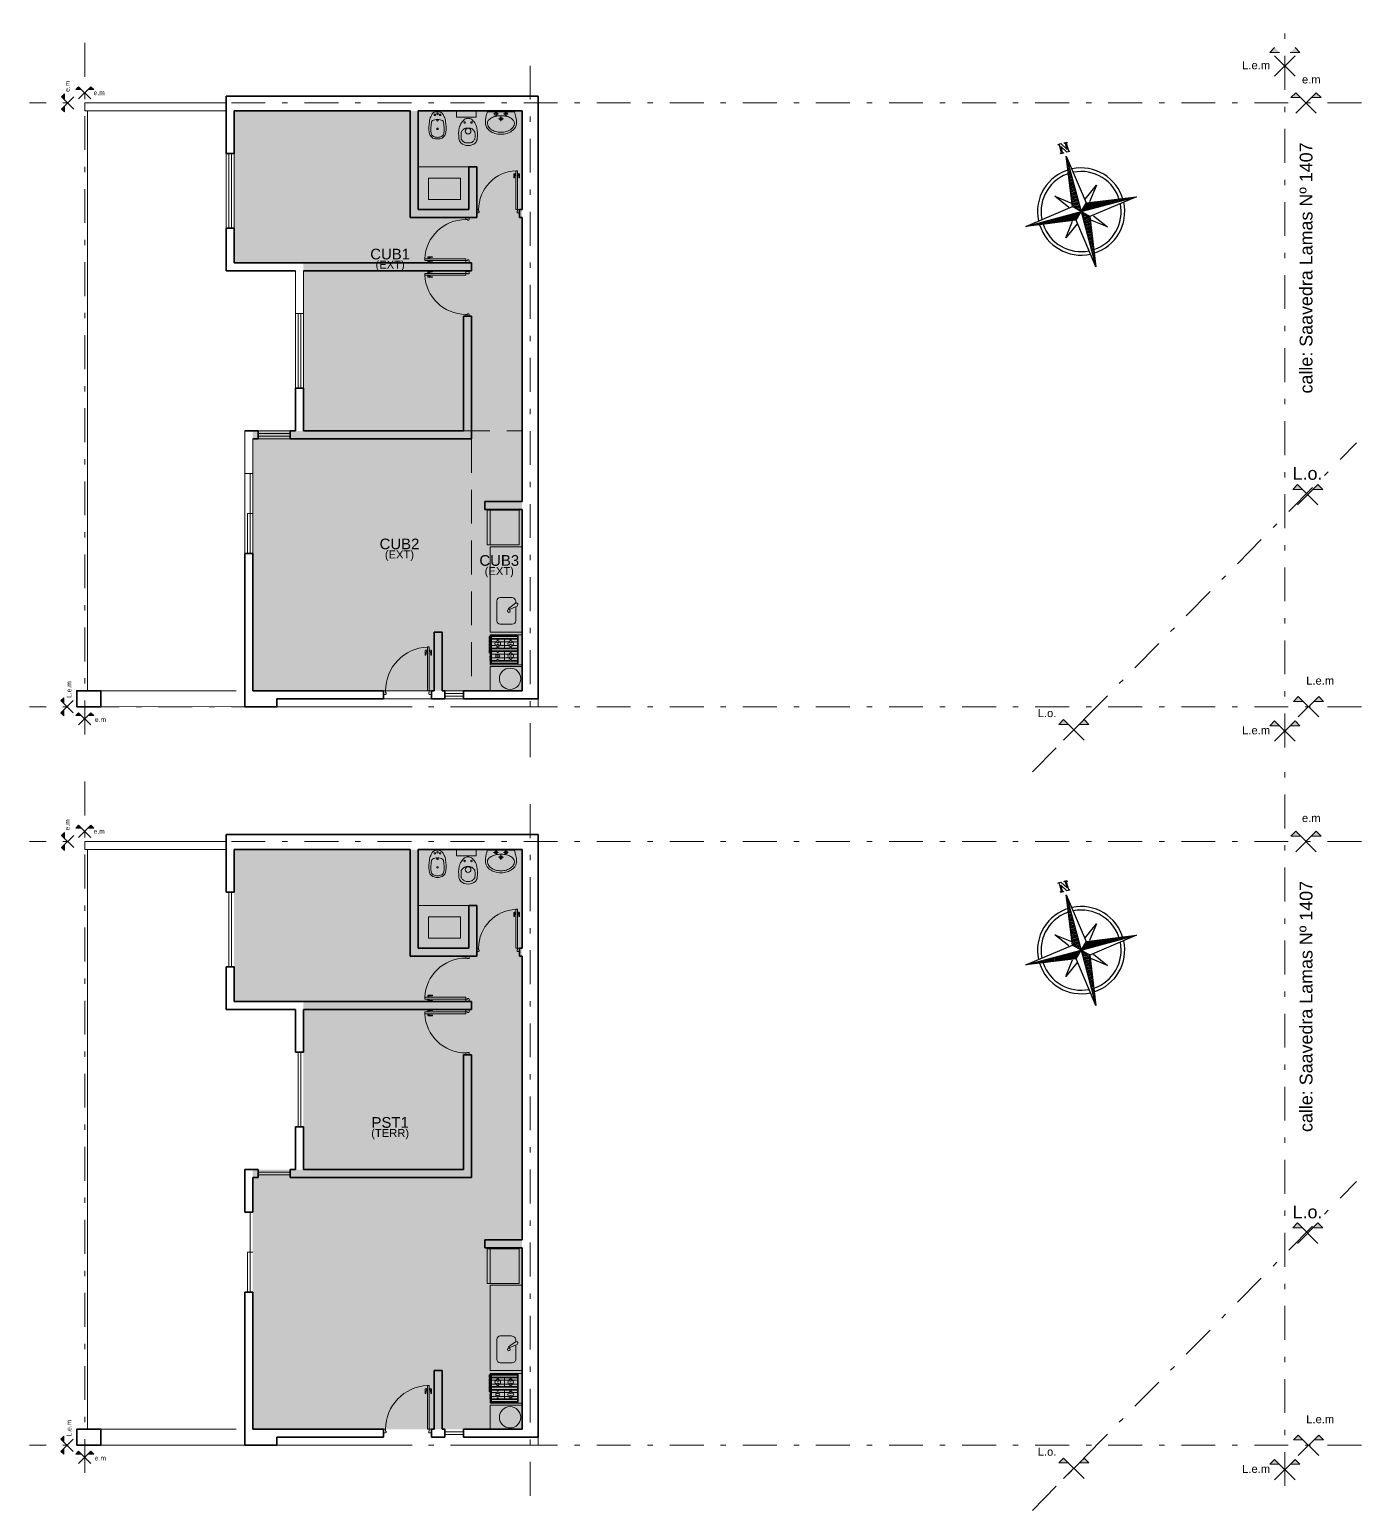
# Model space of a CAD drawing. Header units: millimetres. Extents: x 2761 to 3221, y 1635 to 1962.
# Drawn here: x 2890.66 to 2915.62, y 1830.56 to 1858.32 of the extents above; entities that cross this region are included whole.
import ezdxf
from ezdxf.enums import TextEntityAlignment as Align

# ---------------------------------------------------------------- set-up
doc = ezdxf.new("R2010")
doc.units = ezdxf.units.MM
for name, pattern in [('ACAD_ISO10W100', [18, 12, -3, 0, -3]), ('DASHDOT', [25.4, 12.7, -6.35, 0, -6.35]), ('DASHED', [19.05, 12.7, -6.35])]:
    doc.linetypes.add(name, pattern=pattern)
for name, color, linetype, lineweight in [('Aberturas', 239, 'Continuous', 18), ('Artefacctos', 249, 'Continuous', 20), ('Detalles', 3, 'Continuous', 15), ('Ejes', 3, 'DASHDOT', 13), ('Muros', 6, 'Continuous', 50), ('Proyecciones', 249, 'DASHED', 0), ('Solados de la envolvente térmica', 2, 'Continuous', 15), ('Textos', 3, 'Continuous', 9)]:
    doc.layers.add(name, color=color, linetype=linetype, lineweight=lineweight)
doc.layers.add('Cubiertas de la envolvente térmica', color=7, linetype='Continuous', lineweight=15, true_color=0xe69138)
doc.styles.add('ROMANS', font='romans', dxfattribs={"width": 0.8})
doc.styles.get("Standard").update_dxf_attribs({"font": 'arial.ttf'})

# ---------------------------------------------------------------- blocks, each defined once
blk = doc.blocks.new('*X5')
at = {"color": 0, "linetype": 'ByBlock'}
for p, q in [((-217.53, 160.5), (-217.53, 160.5)), ((-217.52, 160.498), (-217.52, 160.5)), ((-217.51, 160.497), (-217.51, 160.5)), ((-217.5, 160.496), (-217.5, 160.5)), ((-217.49, 160.494), (-217.49, 160.5)), ((-217.48, 160.493), (-217.48, 160.5)), ((-217.47, 160.491), (-217.47, 160.5)), ((-217.46, 160.49), (-217.46, 160.5)), ((-217.45, 160.488), (-217.45, 160.5)), ((-217.44, 160.487), (-217.44, 160.5)), ((-217.43, 160.486), (-217.43, 160.5)), ((-217.42, 160.484), (-217.42, 160.5)), ((-217.41, 160.483), (-217.41, 160.5)), ((-217.4, 160.481), (-217.4, 160.5)), ((-217.39, 160.48), (-217.39, 160.5)), ((-217.38, 160.478), (-217.38, 160.5)), ((-217.37, 160.477), (-217.37, 160.5)), ((-217.36, 160.476), (-217.36, 160.5)), ((-217.35, 160.474), (-217.35, 160.5)), ((-217.34, 160.473), (-217.34, 160.5)), ((-217.33, 160.471), (-217.33, 160.5)), ((-217.32, 160.47), (-217.32, 160.5)), ((-217.31, 160.468), (-217.31, 160.5)), ((-217.3, 160.467), (-217.3, 160.5)), ((-217.29, 160.466), (-217.29, 160.5)), ((-217.28, 160.464), (-217.28, 160.5)), ((-217.27, 160.463), (-217.27, 160.5)), ((-217.26, 160.461), (-217.26, 160.5)), ((-217.25, 160.46), (-217.25, 160.5)), ((-217.24, 160.458), (-217.24, 160.5)), ((-217.23, 160.457), (-217.23, 160.5)), ((-217.22, 160.456), (-217.22, 160.5)), ((-217.21, 160.454), (-217.21, 160.5)), ((-217.2, 160.453), (-217.2, 160.5)), ((-217.19, 160.451), (-217.19, 160.5)), ((-217.18, 160.45), (-217.18, 160.5)), ((-217.17, 160.448), (-217.17, 160.5)), ((-217.16, 160.447), (-217.16, 160.5)), ((-217.15, 160.446), (-217.15, 160.5)), ((-217.14, 160.444), (-217.14, 160.5)), ((-217.13, 160.443), (-217.13, 160.5)), ((-217.12, 160.441), (-217.12, 160.5)), ((-217.11, 160.44), (-217.11, 160.5)), ((-217.1, 160.438), (-217.1, 160.5)), ((-217.09, 160.441), (-217.09, 160.5)), ((-217.08, 160.451), (-217.08, 160.5)), ((-217.07, 160.461), (-217.07, 160.5)), ((-217.06, 160.471), (-217.06, 160.5)), ((-217.05, 160.481), (-217.05, 160.5)), ((-217.04, 160.491), (-217.04, 160.5))]:
    blk.add_line(p, q, dxfattribs=at)
blk = doc.blocks.new('Sbpln014')
at = {"color": 0, "linetype": 'ByBlock'}
for p, q in [((-0.156, 0.156), (0, 1.25)), ((0, 1.25), (0.156, 0.156)), ((0, 1.25), (0, 0)), ((-0.234, 0.156), (-0.469, 0.469)), ((-0.469, 0.469), (-0.156, 0.234)), ((0.156, 0.234), (0.469, 0.469)), ((0.469, 0.469), (0.234, 0.156)), ((-1.25, 0), (-0.156, 0.156)), ((-0.156, -0.156), (-1.25, 0)), ((0, 0), (-1.25, 0)), ((-0.156, 0.156), (0, 0)), ((-0.156, -0.156), (0, 0)), ((0, 0), (0.156, 0.156)), ((0, 0), (0.156, -0.156)), ((0, 0), (0, -1.25)), ((1.25, 0), (0, 0)), ((0.156, 0.156), (1.25, 0)), ((-0.469, -0.469), (-0.234, -0.156)), ((-0.156, -0.234), (-0.469, -0.469)), ((0, -1.25), (-0.156, -0.156)), ((0.156, -0.156), (0, -1.25)), ((1.25, 0), (0.156, -0.156)), ((0.469, -0.469), (0.156, -0.234)), ((0.234, -0.156), (0.469, -0.469))]:
    blk.add_line(p, q, dxfattribs=at)
blk.add_lwpolyline([(1.348, 0.064), (1.348, 0.044), (1.328, 0.044), (1.328, 0.103), (1.348, 0.103), (1.348, 0.083), (1.523, 0.083), (1.523, 0.103), (1.543, 0.103), (1.543, 0.044), (1.387, -0.053), (1.523, -0.053), (1.523, -0.034), (1.543, -0.034), (1.543, -0.092), (1.523, -0.092), (1.523, -0.073), (1.348, -0.073), (1.348, -0.092), (1.328, -0.092), (1.328, -0.034), (1.484, 0.064), (1.348, 0.064)], dxfattribs=at)
for radius, start, end in [(0.95, 92.5891, 177.4109), (0.873, 93.5464, 176.4536), (0.95, 0, 87.4109), (0.873, 0, 86.4536), (0.95, 182.5891, 267.4109), (0.873, 183.5464, 266.4536), (0.95, 270, 357.4109), (0.873, 270, 356.4536)]:
    blk.add_arc((0, 0), radius, start, end, dxfattribs=at)
for p, xscale, yscale, zscale, rotation in [((-401.25, -542.578), 2.499999999999996, 2.499999999999996, 2.499999999999996, 270), ((-542.578, 401.25), 2.5, 2.5, 2.5, 180), ((401.25, 542.578), 2.5, 2.5, 2.5, 90)]:
    blk.add_blockref('*X5', p, dxfattribs=dict(at, xscale=xscale, yscale=yscale, zscale=zscale, rotation=rotation))
at = {"color": 0, "linetype": 'ByBlock', "xscale": 2.5, "yscale": 2.5, "zscale": 2.5}
blk.add_blockref('*X5', (542.578, -401.25), dxfattribs=at)
blk = doc.blocks.new('Bidet')
at = {"color": 0, "linetype": 'ByBlock'}
blk.add_lwpolyline([(0.097, 0.628, -0.262722), (0.176, 0.5, -0.061431), (0.171, 0.274, -0.073837), (0.143, 0.178, -0.02136), (0.11, 0.116, -0.217458), (0.046, 0.075, -0.067695), (0, 0.071, -0.067639), (-0.045, 0.075, -0.190009), (-0.109, 0.116, -0.02136), (-0.143, 0.178, -0.069685), (-0.171, 0.274, -0.061431), (-0.176, 0.5, -0.262722), (-0.097, 0.628, -0.09682), (0, 0.645, -0.096471), (0.097, 0.628)], format="xyb", close=True, dxfattribs=at)
for points in [[(-0.127, 0.29, -0.084724), (-0.132, 0.53, -0.252864), (-0.091, 0.589, -0.103412), (0, 0.612, -0.103412)], [(0.127, 0.29, 0.084724), (0.132, 0.53, 0.252864), (0.091, 0.589, 0.103412), (0.001, 0.612, 0.103412)], [(0, 0.231, -0.087783), (-0.109, 0.258, -0.148188), (-0.127, 0.29, -0.09678)], [(0.001, 0.231, 0.087783), (0.109, 0.258, 0.148188), (0.127, 0.29, 0.09678)]]:
    blk.add_lwpolyline(points, format="xyb", dxfattribs=at)
for centre, radius in [((0, 0.431), 0.0166), ((-0.056, 0.137), 0.0166), ((0, 0.253), 0.0171), ((0, 0.116), 0.0166), ((0.056, 0.137), 0.0166)]:
    blk.add_circle(centre, radius, dxfattribs=at)
blk = doc.blocks.new('Inodoro')
at = {"color": 0, "linetype": 'ByBlock'}
blk.add_lwpolyline([(0, 0.585, 0.193023), (-0.137, 0.535, 0.145572), (-0.172, 0.456, 0.077711), (-0.165, 0.255, 0.087544), (-0.125, 0.161, 0.055228), (-0.065, 0.091, 0.090627), (0, 0.072, 0.091051), (0.065, 0.091, 0.055228), (0.126, 0.161, 0.087544), (0.165, 0.255, 0.077711), (0.172, 0.456, 0.145572), (0.137, 0.535, 0.193023), (0, 0.585, 61.25604)], format="xyb", close=True, dxfattribs=at)
for points in [[(-0.015, 0.536), (-0.033, 0.535, 0.028747), (-0.061, 0.527, 0.052421), (-0.075, 0.521, 0.050041), (-0.092, 0.508, 0.040538), (-0.109, 0.49, 0.036304), (-0.125, 0.468, 0.08346), (-0.129, 0.457, 0.024812), (-0.13, 0.446, 0.009631), (-0.132, 0.42, 0.014344), (-0.133, 0.411, 0.009208), (-0.132, 0.396)], [(-0.015, 0.256), (-0.033, 0.258, -0.028747), (-0.061, 0.265, -0.052421), (-0.075, 0.272, -0.050041), (-0.092, 0.284, -0.040538), (-0.109, 0.303, -0.036304), (-0.125, 0.325, -0.08346), (-0.129, 0.336, -0.024812), (-0.13, 0.346, -0.009631), (-0.132, 0.373, -0.014344), (-0.133, 0.382, -0.009208), (-0.132, 0.396)], [(0.015, 0.536), (0.033, 0.535, -0.028747), (0.061, 0.527, -0.052421), (0.075, 0.521, -0.050041), (0.092, 0.508, -0.040538), (0.109, 0.49, -0.036304), (0.124, 0.468, -0.08346), (0.129, 0.457, -0.024812), (0.13, 0.446, -0.009631), (0.132, 0.42, -0.014344), (0.132, 0.411, -0.009208), (0.132, 0.396)], [(0.015, 0.256), (0.033, 0.258, 0.028747), (0.061, 0.265, 0.052421), (0.075, 0.272, 0.050041), (0.092, 0.284, 0.040538), (0.109, 0.303, 0.036304), (0.124, 0.325, 0.08346), (0.129, 0.336, 0.024812), (0.13, 0.346, 0.009631), (0.132, 0.373, 0.014344), (0.132, 0.382, 0.009208), (0.132, 0.396)]]:
    blk.add_lwpolyline(points, format="xyb", dxfattribs=at)
for points in [[(-0.015, 0.536), (0, 0.536)], [(0.015, 0.536), (0, 0.536)], [(-0.015, 0.256), (0, 0.256)], [(0.015, 0.256), (0, 0.256)]]:
    blk.add_lwpolyline(points, dxfattribs=at)
for centre, radius in [((0, 0.314), 0.0535), ((-0.064, 0.152), 0.0141), ((0.064, 0.152), 0.0141)]:
    blk.add_circle(centre, radius, dxfattribs=at)
at = {"color": 0, "linetype": 'ByBlock', "style": 'ROMANS', "flags": 1}
blk.add_attdef('NOMENCLATURA', text='', height=0.08, dxfattribs=at).set_placement((0.017, 0.438), align=Align.MIDDLE)
blk = doc.blocks.new('Lav1')
at = {"color": 0, "linetype": 'ByBlock'}
for p, q in [((-0.098, 0.005), (-0.098, -0.092)), ((0.098, 0.005), (0.098, -0.092)), ((-0.146, -0.044), (-0.049, -0.044)), ((-0.048, -0.14), (0.048, -0.14)), ((0, -0.092), (0, -0.189)), ((0.049, -0.044), (0.146, -0.044))]:
    blk.add_line(p, q, dxfattribs=at)
for points in [[(0.268, 0, -0.093113), (0.31, -0.225, -0.130379), (0.288, -0.307, -0.106492), (0.219, -0.384, -0.084146), (0.123, -0.432, -0.073141), (0, -0.45, -0.073141), (-0.123, -0.432, -0.084146), (-0.219, -0.384, -0.106492), (-0.288, -0.307, -0.130379), (-0.31, -0.225, -0.093113), (-0.268, 0)], [(-0.27, -0.225, -0.165741), (-0.253, -0.175, -0.105633), (-0.191, -0.122, -0.068595), (-0.109, -0.092, -0.054776), (0, -0.08, -0.054776), (0.109, -0.092, -0.068595), (0.191, -0.122, -0.105633), (0.253, -0.175, -0.165741), (0.27, -0.225, -0.130379), (0.253, -0.287, -0.106492), (0.196, -0.352, -0.084146), (0.111, -0.394, -0.073141), (0, -0.41, -0.073141), (-0.111, -0.394, -0.084146), (-0.196, -0.352, -0.106492), (-0.253, -0.287, -0.130379)]]:
    blk.add_lwpolyline(points, format="xyb", close=True, dxfattribs=at)
for centre, radius in [((-0.098, -0.044), 0.03), ((0, -0.14), 0.028), ((0, -0.14), 0.014), ((0.098, -0.044), 0.03)]:
    blk.add_circle(centre, radius, dxfattribs=at)
blk = doc.blocks.new('P82i')
at = {"color": 0, "linetype": 'ByBlock'}
for points in [[(0.041, 0.798), (0.036, 0.798), (0.036, 0.838), (0.041, 0.838)], [(0.076, 0.838), (0.081, 0.838), (0.081, 0.798), (0.076, 0.798)]]:
    blk.add_lwpolyline(points, dxfattribs=at)
for points in [[(0.076, 0.89), (0.041, 0.89), (0.041, 0.07), (0.076, 0.07)], [(0, 0.07), (0.041, 0.07), (0.041, 0.035), (0.051, 0.035), (0.051, 0.01), (0.041, 0), (0, 0)], [(0.9, 0), (0.861, 0), (0.851, 0.01), (0.851, 0.035), (0.861, 0.035), (0.861, 0.07), (0.9, 0.07)]]:
    blk.add_lwpolyline(points, close=True, dxfattribs=at)
for points in [[(0.036, 0.828), (0.011, 0.828, 0.414214), (0.001, 0.818), (0.001, 0.738), (0.011, 0.738), (0.021, 0.808), (0.036, 0.808)], [(0.081, 0.828), (0.106, 0.828, -0.414214), (0.116, 0.818), (0.116, 0.738), (0.106, 0.738), (0.096, 0.808), (0.081, 0.808)]]:
    blk.add_lwpolyline(points, format="xyb", dxfattribs=at)
blk.add_arc((0.041, 0.07), 0.82, 360, 87.5537, dxfattribs=at)

msp = doc.modelspace()

# ---------------------------------------------------------------- hatches: boundary and pattern name
at = {"layer": 'Cubiertas de la envolvente térmica', "lineweight": 20, "transparency": 33554559}
h = msp.add_hatch(color=256, dxfattribs=at)
h.dxf.hatch_style = 1
h.paths.add_polyline_path([(2899.89, 1856.796), (2894.49, 1856.796), (2894.49, 1853.946), (2895.79, 1853.946), (2895.79, 1850.796), (2899.89, 1850.796)])
h.paths.add_polyline_path([(2898.133, 1855.134), (2898.133, 1855.534)], flags=16)
h.paths.add_polyline_path([(2899.89, 1850.796), (2895.79, 1850.796), (2894.84, 1850.796), (2894.84, 1845.926), (2899.89, 1845.926)])
at = {"layer": 'Solados de la envolvente térmica', "lineweight": 20, "transparency": 33554559}
h = msp.add_hatch(color=256, dxfattribs=at)
h.dxf.hatch_style = 1
h.paths.add_polyline_path([(2898.133, 1841.687), (2898.133, 1841.287)], flags=0)
h.paths.add_polyline_path([(2898.133, 1841.687), (2898.133, 1841.287)], flags=16)
h.paths.add_polyline_path([(2898.133, 1841.687), (2898.133, 1841.287)], flags=0)
h.paths.add_polyline_path([(2898.133, 1841.687), (2898.133, 1841.287)], flags=0)
h.paths.add_polyline_path([(2899.89, 1842.948), (2894.49, 1842.948), (2894.49, 1840.098), (2895.79, 1840.098), (2895.79, 1836.948), (2899.89, 1836.948)])
h.paths.add_polyline_path([(2898.133, 1841.287), (2898.133, 1841.687)], flags=0)
h.paths.add_polyline_path([(2899.89, 1836.948), (2895.79, 1836.948), (2894.84, 1836.948), (2894.84, 1832.078), (2899.89, 1832.078)])
at = {"layer": 'Textos', "true_color": 0xc7c8ca}
h = msp.add_hatch(color=9, dxfattribs=at)
h.paths.add_polyline_path([(2913.998, 1857.983), (2913.908, 1857.892), (2914.089, 1857.892)])
h.paths.add_polyline_path([(2914.381, 1857.983), (2914.29, 1857.892), (2914.471, 1857.892)])
h = msp.add_hatch(color=9, dxfattribs=at)
h.paths.add_polyline_path([(2891.575, 1857.251), (2891.521, 1857.196), (2891.63, 1857.196)])
h.paths.add_polyline_path([(2891.806, 1857.251), (2891.751, 1857.196), (2891.859, 1857.196)])
h = msp.add_hatch(color=9, dxfattribs=at)
h.paths.add_polyline_path([(2891.255, 1856.831), (2891.31, 1856.777), (2891.31, 1856.886)])
h.paths.add_polyline_path([(2891.255, 1857.061), (2891.31, 1857.006), (2891.31, 1857.115)])
h = msp.add_hatch(color=9, dxfattribs=at)
h.paths.add_polyline_path([(2914.394, 1857.138), (2914.304, 1857.046), (2914.486, 1857.046)])
h.paths.add_polyline_path([(2914.778, 1857.138), (2914.686, 1857.046), (2914.867, 1857.046)])
at = {"layer": 'Textos', "lineweight": 18, "true_color": 0xc7c8ca}
h = msp.add_hatch(color=9, dxfattribs=at)
h.paths.add_polyline_path([(2914.426, 1849.793), (2914.336, 1849.701), (2914.518, 1849.701)])
h.paths.add_polyline_path([(2914.81, 1849.793), (2914.718, 1849.701), (2914.9, 1849.701)])
at = {"layer": 'Textos', "true_color": 0xc7c8ca}
h = msp.add_hatch(color=9, dxfattribs=at)
h.paths.add_polyline_path([(2891.243, 1845.511), (2891.299, 1845.457), (2891.299, 1845.566)])
h.paths.add_polyline_path([(2891.243, 1845.741), (2891.299, 1845.686), (2891.299, 1845.795)])
h = msp.add_hatch(color=9, dxfattribs=at)
h.paths.add_polyline_path([(2914.44, 1845.818), (2914.35, 1845.726), (2914.532, 1845.726)])
h.paths.add_polyline_path([(2914.824, 1845.818), (2914.732, 1845.726), (2914.913, 1845.726)])
h = msp.add_hatch(color=9, dxfattribs=at)
h.paths.add_polyline_path([(2891.575, 1845.513), (2891.521, 1845.458), (2891.63, 1845.458)])
h.paths.add_polyline_path([(2891.806, 1845.513), (2891.751, 1845.458), (2891.859, 1845.458)])
h = msp.add_hatch(color=9, dxfattribs=at)
h.paths.add_polyline_path([(2910.041, 1845.385), (2909.951, 1845.293), (2910.133, 1845.293)])
h.paths.add_polyline_path([(2910.425, 1845.385), (2910.333, 1845.293), (2910.514, 1845.293)])
h = msp.add_hatch(color=9, dxfattribs=at)
h.paths.add_polyline_path([(2913.998, 1845.361), (2913.908, 1845.269), (2914.089, 1845.269)])
h.paths.add_polyline_path([(2914.381, 1845.361), (2914.29, 1845.269), (2914.471, 1845.269)])
h = msp.add_hatch(color=9, dxfattribs=at)
h.paths.add_polyline_path([(2891.255, 1842.984), (2891.31, 1842.93), (2891.31, 1843.039)])
h.paths.add_polyline_path([(2891.255, 1843.214), (2891.31, 1843.159), (2891.31, 1843.267)])
h = msp.add_hatch(color=9, dxfattribs=at)
h.paths.add_polyline_path([(2891.575, 1843.404), (2891.521, 1843.348), (2891.63, 1843.348)])
h.paths.add_polyline_path([(2891.806, 1843.404), (2891.751, 1843.348), (2891.859, 1843.348)])
h = msp.add_hatch(color=9, dxfattribs=at)
h.paths.add_polyline_path([(2914.394, 1843.291), (2914.304, 1843.199), (2914.486, 1843.199)])
h.paths.add_polyline_path([(2914.778, 1843.291), (2914.686, 1843.199), (2914.867, 1843.199)])
at = {"layer": 'Textos', "lineweight": 18, "true_color": 0xc7c8ca}
h = msp.add_hatch(color=9, dxfattribs=at)
h.paths.add_polyline_path([(2914.426, 1835.946), (2914.336, 1835.854), (2914.518, 1835.854)])
h.paths.add_polyline_path([(2914.81, 1835.946), (2914.718, 1835.854), (2914.9, 1835.854)])
at = {"layer": 'Textos', "true_color": 0xc7c8ca}
h = msp.add_hatch(color=9, dxfattribs=at)
h.paths.add_polyline_path([(2891.243, 1831.664), (2891.299, 1831.61), (2891.299, 1831.719)])
h.paths.add_polyline_path([(2891.243, 1831.894), (2891.299, 1831.839), (2891.299, 1831.947)])
h = msp.add_hatch(color=9, dxfattribs=at)
h.paths.add_polyline_path([(2914.44, 1831.97), (2914.35, 1831.878), (2914.532, 1831.878)])
h.paths.add_polyline_path([(2914.824, 1831.97), (2914.732, 1831.878), (2914.913, 1831.878)])
h = msp.add_hatch(color=9, dxfattribs=at)
h.paths.add_polyline_path([(2891.575, 1831.666), (2891.521, 1831.611), (2891.63, 1831.611)])
h.paths.add_polyline_path([(2891.806, 1831.666), (2891.751, 1831.611), (2891.859, 1831.611)])
h = msp.add_hatch(color=9, dxfattribs=at)
h.paths.add_polyline_path([(2910.041, 1831.538), (2909.951, 1831.446), (2910.133, 1831.446)])
h.paths.add_polyline_path([(2910.425, 1831.538), (2910.333, 1831.446), (2910.514, 1831.446)])
h = msp.add_hatch(color=9, dxfattribs=at)
h.paths.add_polyline_path([(2913.998, 1831.514), (2913.908, 1831.422), (2914.089, 1831.422)])
h.paths.add_polyline_path([(2914.381, 1831.514), (2914.29, 1831.422), (2914.471, 1831.422)])

# ---------------------------------------------------------------- linework, layer by layer
at = {"layer": 'Aberturas', "color": 9, "true_color": 0xc7c8ca}
for p, q in [((2894.39, 1842.148), (2894.39, 1840.748)), ((2894.44, 1842.148), (2894.44, 1840.748)), ((2895.69, 1839.148), (2895.69, 1837.748)), ((2895.74, 1839.148), (2895.74, 1837.748)), ((2895.54, 1836.898), (2894.94, 1836.898)), ((2895.54, 1836.848), (2894.94, 1836.848)), ((2894.79, 1836.148), (2894.79, 1834.648)), ((2894.74, 1835.398), (2894.74, 1834.648)), ((2894.84, 1835.398), (2894.74, 1835.398)), ((2898.79, 1832.028), (2898.44, 1832.028)), ((2898.79, 1831.978), (2898.44, 1831.978))]:
    msp.add_line(p, q, dxfattribs=at)
at = {"layer": 'Artefacctos', "color": 9, "lineweight": 20, "true_color": 0xc7c8ca}
for p, q in [((2894.34, 1855.996), (2894.34, 1854.596)), ((2894.39, 1855.996), (2894.39, 1854.596)), ((2894.44, 1855.996), (2894.44, 1854.596)), ((2894.49, 1855.996), (2894.49, 1854.596)), ((2898.89, 1855.746), (2897.94, 1855.746)), ((2895.64, 1853.796), (2895.64, 1852.996)), ((2895.79, 1853.796), (2895.79, 1852.996)), ((2895.64, 1852.996), (2895.79, 1852.996)), ((2895.64, 1852.996), (2895.64, 1851.596)), ((2895.69, 1852.996), (2895.69, 1851.596)), ((2895.74, 1852.996), (2895.74, 1851.596)), ((2895.79, 1852.996), (2895.79, 1851.596)), ((2894.69, 1850.796), (2894.69, 1849.996)), ((2894.94, 1850.796), (2895.54, 1850.796)), ((2894.84, 1850.646), (2894.84, 1849.996)), ((2895.54, 1850.746), (2894.94, 1850.746)), ((2895.54, 1850.696), (2894.94, 1850.696)), ((2895.54, 1850.646), (2894.94, 1850.646)), ((2894.84, 1849.996), (2894.69, 1849.996)), ((2894.69, 1849.996), (2894.69, 1848.496)), ((2894.79, 1849.996), (2894.79, 1848.496)), ((2894.84, 1849.996), (2894.84, 1848.496)), ((2894.74, 1849.246), (2894.74, 1848.496)), ((2894.84, 1849.246), (2894.74, 1849.246)), ((2899.29, 1848.66), (2899.29, 1849.31)), ((2899.29, 1848.626), (2899.29, 1847.024)), ((2899.89, 1848.626), (2899.29, 1848.626)), ((2899.29, 1847.024), (2899.89, 1847.024)), ((2899.317, 1846.904), (2899.805, 1846.904)), ((2899.561, 1846.904), (2899.561, 1846.713)), ((2899.317, 1846.713), (2899.805, 1846.713)), ((2899.317, 1846.673), (2899.805, 1846.673)), ((2899.561, 1846.482), (2899.561, 1846.673)), ((2899.89, 1846.379), (2899.29, 1846.379)), ((2899.29, 1846.379), (2899.29, 1845.926)), ((2899.317, 1846.482), (2899.805, 1846.482)), ((2898.79, 1845.926), (2898.44, 1845.926)), ((2898.79, 1845.876), (2898.44, 1845.876)), ((2898.79, 1845.826), (2898.44, 1845.826)), ((2898.44, 1845.776), (2898.79, 1845.776)), ((2898.89, 1841.898), (2897.94, 1841.898)), ((2899.29, 1834.812), (2899.29, 1835.462)), ((2899.29, 1834.778), (2899.29, 1833.177)), ((2899.89, 1834.778), (2899.29, 1834.778)), ((2899.29, 1833.177), (2899.89, 1833.177)), ((2899.317, 1833.056), (2899.805, 1833.056)), ((2899.561, 1833.056), (2899.561, 1832.865)), ((2899.317, 1832.865), (2899.805, 1832.865)), ((2899.317, 1832.825), (2899.805, 1832.825)), ((2899.561, 1832.634), (2899.561, 1832.825)), ((2899.89, 1832.532), (2899.29, 1832.532)), ((2899.29, 1832.532), (2899.29, 1832.078)), ((2899.317, 1832.634), (2899.805, 1832.634))]:
    msp.add_line(p, q, dxfattribs=at)
for points in [[(2898.66, 1856.796), (2899.027, 1856.796), (2899.027, 1856.679), (2898.66, 1856.679)], [(2899.235, 1849.31), (2899.835, 1849.31), (2899.835, 1848.66), (2899.235, 1848.66)], [(2899.291, 1846.413), (2899.883, 1846.413), (2899.883, 1846.973), (2899.291, 1846.973)], [(2899.305, 1846.433), (2899.305, 1846.953), (2899.818, 1846.953), (2899.818, 1846.433)], [(2899.317, 1846.445), (2899.317, 1846.94), (2899.805, 1846.94), (2899.805, 1846.445)], [(2898.66, 1842.948), (2899.027, 1842.948), (2899.027, 1842.832), (2898.66, 1842.832)], [(2899.235, 1835.462), (2899.835, 1835.462), (2899.835, 1834.812), (2899.235, 1834.812)], [(2899.291, 1832.565), (2899.883, 1832.565), (2899.883, 1833.125), (2899.291, 1833.125)], [(2899.305, 1832.585), (2899.305, 1833.105), (2899.818, 1833.105), (2899.818, 1832.585)], [(2899.317, 1832.597), (2899.317, 1833.093), (2899.805, 1833.093), (2899.805, 1832.597)]]:
    msp.add_lwpolyline(points, close=True, dxfattribs=at)
for points in [[(2899.77, 1847.568), (2899.77, 1847.593, 0.414412), (2899.69, 1847.675), (2899.479, 1847.675, 0.414214), (2899.414, 1847.61), (2899.414, 1847.237, 0.414214), (2899.479, 1847.172), (2899.705, 1847.172, 0.414214), (2899.77, 1847.237), (2899.77, 1847.503)], [(2899.805, 1846.89), (2899.694, 1846.89, 0.199), (2899.693, 1846.89), (2899.676, 1846.873, -0.414411), (2899.672, 1846.873), (2899.655, 1846.89, 0.199), (2899.654, 1846.89), (2899.453, 1846.89, 0.199), (2899.451, 1846.89), (2899.434, 1846.873, -0.414411), (2899.431, 1846.873), (2899.414, 1846.89, 0.199), (2899.412, 1846.89), (2899.317, 1846.89)], [(2899.805, 1846.726), (2899.694, 1846.726, -0.199), (2899.693, 1846.727), (2899.676, 1846.743, 0.414411), (2899.672, 1846.743), (2899.655, 1846.727, -0.199), (2899.654, 1846.726), (2899.453, 1846.726, -0.199), (2899.451, 1846.727), (2899.434, 1846.743, 0.414411), (2899.431, 1846.743), (2899.414, 1846.727, -0.199), (2899.412, 1846.726), (2899.317, 1846.726)], [(2899.805, 1846.66), (2899.694, 1846.66, 0.199), (2899.693, 1846.659), (2899.676, 1846.642, -0.414411), (2899.672, 1846.642), (2899.655, 1846.659, 0.199), (2899.654, 1846.66), (2899.453, 1846.66, 0.199), (2899.451, 1846.659), (2899.434, 1846.642, -0.414411), (2899.431, 1846.642), (2899.414, 1846.659, 0.199), (2899.412, 1846.66), (2899.317, 1846.66)], [(2899.805, 1846.495), (2899.694, 1846.495, -0.199), (2899.693, 1846.496), (2899.676, 1846.512, 0.414411), (2899.672, 1846.512), (2899.655, 1846.496, -0.199), (2899.654, 1846.495), (2899.453, 1846.495, -0.199), (2899.451, 1846.496), (2899.434, 1846.512, 0.414411), (2899.431, 1846.512), (2899.414, 1846.496, -0.199), (2899.412, 1846.495), (2899.317, 1846.495)], [(2899.77, 1833.721), (2899.77, 1833.745, 0.414412), (2899.69, 1833.827), (2899.479, 1833.827, 0.414214), (2899.414, 1833.762), (2899.414, 1833.389, 0.414214), (2899.479, 1833.325), (2899.705, 1833.325, 0.414214), (2899.77, 1833.389), (2899.77, 1833.656)], [(2899.805, 1833.043), (2899.694, 1833.043, 0.199), (2899.693, 1833.042), (2899.676, 1833.025, -0.414411), (2899.672, 1833.025), (2899.655, 1833.042, 0.199), (2899.654, 1833.043), (2899.453, 1833.043, 0.199), (2899.451, 1833.042), (2899.434, 1833.025, -0.414411), (2899.431, 1833.025), (2899.414, 1833.042, 0.199), (2899.412, 1833.043), (2899.317, 1833.043)], [(2899.805, 1832.878), (2899.694, 1832.878, -0.199), (2899.693, 1832.879), (2899.676, 1832.896, 0.414411), (2899.672, 1832.896), (2899.655, 1832.879, -0.199), (2899.654, 1832.878), (2899.453, 1832.878, -0.199), (2899.451, 1832.879), (2899.434, 1832.896, 0.414411), (2899.431, 1832.896), (2899.414, 1832.879, -0.199), (2899.412, 1832.878), (2899.317, 1832.878)], [(2899.805, 1832.812), (2899.694, 1832.812, 0.199), (2899.693, 1832.811), (2899.676, 1832.795, -0.414411), (2899.672, 1832.795), (2899.655, 1832.811, 0.199), (2899.654, 1832.812), (2899.453, 1832.812, 0.199), (2899.451, 1832.811), (2899.434, 1832.795, -0.414411), (2899.431, 1832.795), (2899.414, 1832.811, 0.199), (2899.412, 1832.812), (2899.317, 1832.812)], [(2899.805, 1832.647), (2899.694, 1832.647, -0.199), (2899.693, 1832.648), (2899.676, 1832.665, 0.414411), (2899.672, 1832.665), (2899.655, 1832.648, -0.199), (2899.654, 1832.647), (2899.453, 1832.647, -0.199), (2899.451, 1832.648), (2899.434, 1832.665, 0.414411), (2899.431, 1832.665), (2899.414, 1832.648, -0.199), (2899.412, 1832.647), (2899.317, 1832.647)]]:
    msp.add_lwpolyline(points, format="xyb", dxfattribs=at)
for points in [[(2899.647, 1847.451), (2899.794, 1847.513, 1.03918), (2899.764, 1847.565), (2899.637, 1847.47)], [(2899.647, 1833.603), (2899.794, 1833.666, 1.03918), (2899.764, 1833.718), (2899.637, 1833.622)]]:
    msp.add_lwpolyline(points, format="xyb", close=True, dxfattribs=at)
for points in [[(2899.291, 1846.894), (2899.272, 1846.894), (2899.272, 1846.944), (2899.291, 1846.944)], [(2899.291, 1846.829), (2899.272, 1846.829), (2899.272, 1846.879), (2899.291, 1846.879)], [(2899.291, 1846.764), (2899.272, 1846.764), (2899.272, 1846.814), (2899.291, 1846.814)], [(2899.291, 1846.699), (2899.272, 1846.699), (2899.272, 1846.749), (2899.291, 1846.749)], [(2899.291, 1846.633), (2899.272, 1846.633), (2899.272, 1846.683), (2899.291, 1846.683)], [(2899.317, 1846.845), (2899.406, 1846.845), (2899.425, 1846.826), (2899.44, 1846.826), (2899.459, 1846.845), (2899.648, 1846.845), (2899.667, 1846.826), (2899.681, 1846.826), (2899.7, 1846.845), (2899.805, 1846.845)], [(2899.317, 1846.772), (2899.406, 1846.772), (2899.425, 1846.791), (2899.44, 1846.791), (2899.459, 1846.772), (2899.648, 1846.772), (2899.667, 1846.791), (2899.681, 1846.791), (2899.7, 1846.772), (2899.805, 1846.772)], [(2899.317, 1846.614), (2899.406, 1846.614), (2899.425, 1846.595), (2899.44, 1846.595), (2899.459, 1846.614), (2899.648, 1846.614), (2899.667, 1846.595), (2899.681, 1846.595), (2899.7, 1846.614), (2899.805, 1846.614)], [(2899.291, 1846.548), (2899.284, 1846.548), (2899.284, 1846.574), (2899.291, 1846.574)], [(2899.291, 1846.498), (2899.284, 1846.498), (2899.284, 1846.524), (2899.291, 1846.524)], [(2899.317, 1846.541), (2899.406, 1846.541), (2899.425, 1846.56), (2899.44, 1846.56), (2899.459, 1846.541), (2899.648, 1846.541), (2899.667, 1846.56), (2899.681, 1846.56), (2899.7, 1846.541), (2899.805, 1846.541)], [(2899.291, 1833.047), (2899.272, 1833.047), (2899.272, 1833.097), (2899.291, 1833.097)], [(2899.291, 1832.982), (2899.272, 1832.982), (2899.272, 1833.032), (2899.291, 1833.032)], [(2899.317, 1832.997), (2899.406, 1832.997), (2899.425, 1832.978), (2899.44, 1832.978), (2899.459, 1832.997), (2899.648, 1832.997), (2899.667, 1832.978), (2899.681, 1832.978), (2899.7, 1832.997), (2899.805, 1832.997)], [(2899.291, 1832.916), (2899.272, 1832.916), (2899.272, 1832.966), (2899.291, 1832.966)], [(2899.291, 1832.851), (2899.272, 1832.851), (2899.272, 1832.901), (2899.291, 1832.901)], [(2899.291, 1832.786), (2899.272, 1832.786), (2899.272, 1832.836), (2899.291, 1832.836)], [(2899.291, 1832.7), (2899.284, 1832.7), (2899.284, 1832.727), (2899.291, 1832.727)], [(2899.317, 1832.924), (2899.406, 1832.924), (2899.425, 1832.943), (2899.44, 1832.943), (2899.459, 1832.924), (2899.648, 1832.924), (2899.667, 1832.943), (2899.681, 1832.943), (2899.7, 1832.924), (2899.805, 1832.924)], [(2899.317, 1832.766), (2899.406, 1832.766), (2899.425, 1832.747), (2899.44, 1832.747), (2899.459, 1832.766), (2899.648, 1832.766), (2899.667, 1832.747), (2899.681, 1832.747), (2899.7, 1832.766), (2899.805, 1832.766)], [(2899.317, 1832.693), (2899.406, 1832.693), (2899.425, 1832.712), (2899.44, 1832.712), (2899.459, 1832.693), (2899.648, 1832.693), (2899.667, 1832.712), (2899.681, 1832.712), (2899.7, 1832.693), (2899.805, 1832.693)], [(2899.291, 1832.65), (2899.284, 1832.65), (2899.284, 1832.676), (2899.291, 1832.676)]]:
    msp.add_lwpolyline(points, dxfattribs=at)
for centre, radius in [((2899.64, 1847.421), 0.027), ((2899.433, 1846.808), 0.0525), ((2899.433, 1846.577), 0.0367), ((2899.674, 1846.808), 0.0525), ((2899.674, 1846.577), 0.0525), ((2899.663, 1846.149), 0.2), ((2899.64, 1833.574), 0.027), ((2899.433, 1832.961), 0.0525), ((2899.674, 1832.961), 0.0525), ((2899.433, 1832.73), 0.0367), ((2899.674, 1832.73), 0.0525), ((2899.663, 1832.302), 0.2)]:
    msp.add_circle(centre, radius, dxfattribs=at)
at = {"layer": 'Detalles', "color": 9, "lineweight": 20, "true_color": 0xc7c8ca}
for p, q in [((2891.74, 1856.796), (2891.74, 1845.926)), ((2891.74, 1842.949), (2891.74, 1832.079))]:
    msp.add_line(p, q, dxfattribs=at)
at = {"layer": 'Ejes', "color": 9, "ltscale": 0.05, "true_color": 0xc7c8ca}
for p, q in [((2914.19, 1844.863), (2914.19, 1858.321)), ((2891.69, 1858.071), (2891.69, 1844.863)), ((2900.04, 1857.645), (2900.04, 1844.548)), ((2915.624, 1856.946), (2890.656, 1856.946)), ((2909.455, 1844.405), (2915.535, 1850.572)), ((2915.624, 1845.626), (2890.656, 1845.626)), ((2914.19, 1831.015), (2914.19, 1844.474)), ((2891.69, 1844.224), (2891.69, 1831.015)), ((2900.04, 1843.798), (2900.04, 1830.701)), ((2915.624, 1843.099), (2890.656, 1843.099)), ((2909.455, 1830.557), (2915.535, 1836.724)), ((2915.624, 1831.779), (2890.656, 1831.779))]:
    msp.add_line(p, q, dxfattribs=at)
at = {"layer": 'Ejes', "color": 18, "linetype": 'DASHED', "ltscale": 0.05, "true_color": 0x000000}
for p, q in [((2895.79, 1850.796), (2899.89, 1850.796)), ((2898.94, 1850.646), (2898.94, 1845.926))]:
    msp.add_line(p, q, dxfattribs=at)
at = {"layer": 'Muros', "color": 9, "lineweight": 20, "true_color": 0xc7c8ca}
for p, q in [((2894.34, 1856.946), (2891.69, 1856.946)), ((2891.69, 1856.946), (2891.69, 1856.796)), ((2894.34, 1856.796), (2891.69, 1856.796)), ((2894.34, 1843.099), (2891.69, 1843.099)), ((2891.69, 1843.099), (2891.69, 1842.949)), ((2894.34, 1842.949), (2891.69, 1842.949))]:
    msp.add_line(p, q, dxfattribs=at)
at = {"layer": 'Muros', "color": 9, "lineweight": 35, "true_color": 0xc7c8ca}
for p, q in [((2900.19, 1857.075), (2894.34, 1857.075)), ((2894.34, 1857.075), (2894.34, 1855.996)), ((2900.19, 1857.075), (2900.19, 1845.776)), ((2897.79, 1856.796), (2894.49, 1856.796)), ((2894.49, 1855.996), (2894.49, 1856.796)), ((2897.79, 1856.796), (2897.79, 1854.796)), ((2899.89, 1856.796), (2897.94, 1856.796)), ((2897.94, 1856.796), (2897.94, 1854.946)), ((2899.89, 1856.796), (2899.89, 1854.946)), ((2894.34, 1855.996), (2894.49, 1855.996)), ((2898.89, 1854.946), (2898.89, 1855.746)), ((2898.89, 1855.746), (2899.04, 1855.746)), ((2899.04, 1854.796), (2899.04, 1855.746)), ((2897.94, 1854.946), (2898.89, 1854.946)), ((2899.84, 1854.946), (2899.84, 1854.796)), ((2899.84, 1854.946), (2899.89, 1854.946)), ((2897.79, 1854.796), (2899.04, 1854.796)), ((2899.84, 1854.796), (2899.89, 1854.796)), ((2899.89, 1854.796), (2899.89, 1849.476)), ((2894.34, 1854.596), (2894.34, 1853.796)), ((2894.34, 1854.596), (2894.49, 1854.596)), ((2894.49, 1854.596), (2894.49, 1853.946)), ((2894.49, 1853.946), (2898.94, 1853.946)), ((2898.94, 1853.946), (2898.94, 1853.796)), ((2894.34, 1853.796), (2895.64, 1853.796)), ((2895.79, 1853.796), (2898.94, 1853.796)), ((2898.79, 1852.946), (2898.79, 1850.796)), ((2898.79, 1852.946), (2898.94, 1852.946)), ((2898.94, 1852.946), (2898.94, 1850.646)), ((2895.64, 1851.596), (2895.64, 1850.796)), ((2895.64, 1851.596), (2895.79, 1851.596)), ((2895.79, 1851.596), (2895.79, 1850.796)), ((2894.94, 1850.796), (2894.69, 1850.796)), ((2894.94, 1850.796), (2894.94, 1850.646)), ((2895.64, 1850.796), (2895.54, 1850.796)), ((2895.54, 1850.796), (2895.54, 1850.646)), ((2898.79, 1850.796), (2895.79, 1850.796)), ((2894.94, 1850.646), (2894.84, 1850.646)), ((2898.94, 1850.646), (2895.54, 1850.646)), ((2899.19, 1849.476), (2899.19, 1849.326)), ((2899.89, 1849.476), (2899.19, 1849.476)), ((2899.192, 1849.326), (2899.19, 1849.326)), ((2899.89, 1849.326), (2899.192, 1849.326)), ((2899.89, 1849.326), (2899.89, 1845.926)), ((2894.69, 1848.496), (2894.69, 1845.626)), ((2894.84, 1848.496), (2894.69, 1848.496)), ((2894.84, 1848.496), (2894.69, 1848.496)), ((2894.84, 1848.496), (2894.84, 1845.926)), ((2898.24, 1847.024), (2898.24, 1845.926)), ((2898.39, 1847.024), (2898.24, 1847.024)), ((2898.39, 1847.024), (2898.39, 1845.926)), ((2894.84, 1845.926), (2897.291, 1845.926)), ((2895.29, 1845.776), (2897.291, 1845.776)), ((2897.291, 1845.926), (2897.291, 1845.776)), ((2898.24, 1845.926), (2898.19, 1845.926)), ((2898.19, 1845.926), (2898.19, 1845.776)), ((2898.44, 1845.776), (2898.19, 1845.776)), ((2898.44, 1845.926), (2898.39, 1845.926)), ((2898.44, 1845.926), (2898.44, 1845.776)), ((2899.89, 1845.926), (2898.79, 1845.926)), ((2898.79, 1845.926), (2898.79, 1845.776)), ((2900.19, 1845.776), (2898.79, 1845.776)), ((2900.19, 1843.228), (2894.34, 1843.228)), ((2894.34, 1843.228), (2894.34, 1842.148)), ((2900.19, 1843.228), (2900.19, 1831.928)), ((2897.79, 1842.948), (2894.49, 1842.948)), ((2894.49, 1842.148), (2894.49, 1842.948)), ((2897.79, 1842.948), (2897.79, 1840.948)), ((2899.89, 1842.948), (2897.94, 1842.948)), ((2897.94, 1842.948), (2897.94, 1841.098)), ((2899.89, 1842.948), (2899.89, 1841.098)), ((2894.34, 1842.148), (2894.49, 1842.148)), ((2898.89, 1841.098), (2898.89, 1841.898)), ((2898.89, 1841.898), (2899.04, 1841.898)), ((2899.04, 1840.948), (2899.04, 1841.898)), ((2897.94, 1841.098), (2898.89, 1841.098)), ((2899.84, 1841.098), (2899.84, 1840.948)), ((2899.84, 1841.098), (2899.89, 1841.098)), ((2897.79, 1840.948), (2899.04, 1840.948)), ((2899.84, 1840.948), (2899.89, 1840.948)), ((2899.89, 1840.948), (2899.89, 1835.628)), ((2894.34, 1840.748), (2894.34, 1839.948)), ((2894.34, 1840.748), (2894.49, 1840.748)), ((2894.49, 1840.748), (2894.49, 1840.098)), ((2894.34, 1839.948), (2895.64, 1839.948)), ((2894.49, 1840.098), (2898.94, 1840.098)), ((2895.64, 1839.948), (2895.64, 1839.148)), ((2895.79, 1839.948), (2895.79, 1839.148)), ((2895.79, 1839.948), (2898.94, 1839.948)), ((2898.94, 1840.098), (2898.94, 1839.948)), ((2895.64, 1839.148), (2895.79, 1839.148)), ((2898.79, 1839.098), (2898.79, 1836.948)), ((2898.79, 1839.098), (2898.94, 1839.098)), ((2898.94, 1839.098), (2898.94, 1836.798)), ((2895.64, 1837.748), (2895.64, 1836.948)), ((2895.64, 1837.748), (2895.79, 1837.748)), ((2895.79, 1837.748), (2895.79, 1836.948)), ((2894.69, 1836.948), (2894.69, 1836.148)), ((2894.94, 1836.948), (2894.69, 1836.948)), ((2894.94, 1836.948), (2894.94, 1836.798)), ((2895.64, 1836.948), (2895.54, 1836.948)), ((2895.54, 1836.948), (2895.54, 1836.798)), ((2898.79, 1836.948), (2895.79, 1836.948)), ((2894.84, 1836.798), (2894.84, 1836.148)), ((2894.94, 1836.798), (2894.84, 1836.798)), ((2898.94, 1836.798), (2895.54, 1836.798)), ((2894.84, 1836.148), (2894.69, 1836.148)), ((2899.19, 1835.628), (2899.19, 1835.478)), ((2899.89, 1835.628), (2899.19, 1835.628)), ((2899.192, 1835.478), (2899.19, 1835.478)), ((2899.89, 1835.478), (2899.192, 1835.478)), ((2899.89, 1835.478), (2899.89, 1832.078)), ((2894.69, 1834.648), (2894.69, 1831.779)), ((2894.84, 1834.648), (2894.69, 1834.648)), ((2894.84, 1834.648), (2894.69, 1834.648)), ((2894.84, 1834.648), (2894.84, 1832.078)), ((2898.24, 1833.177), (2898.24, 1832.078)), ((2898.39, 1833.177), (2898.24, 1833.177)), ((2898.39, 1833.177), (2898.39, 1832.078)), ((2894.84, 1832.078), (2897.291, 1832.078)), ((2895.29, 1831.928), (2897.291, 1831.928)), ((2897.291, 1832.078), (2897.291, 1831.928)), ((2898.24, 1832.078), (2898.19, 1832.078)), ((2898.19, 1832.078), (2898.19, 1831.928)), ((2898.44, 1831.928), (2898.19, 1831.928)), ((2898.44, 1832.078), (2898.39, 1832.078)), ((2898.44, 1832.078), (2898.44, 1831.928)), ((2899.89, 1832.078), (2898.79, 1832.078)), ((2898.79, 1832.078), (2898.79, 1831.928)), ((2900.19, 1831.928), (2898.79, 1831.928))]:
    msp.add_line(p, q, dxfattribs=at)
for points in [[(2891.54, 1845.626), (2891.99, 1845.626), (2891.99, 1845.926), (2891.54, 1845.926), (2891.54, 1845.626)], [(2894.69, 1845.626), (2895.29, 1845.626), (2895.29, 1845.776)], [(2891.54, 1831.779), (2891.99, 1831.779), (2891.99, 1832.079), (2891.54, 1832.079), (2891.54, 1831.779)], [(2894.69, 1831.779), (2895.29, 1831.779), (2895.29, 1831.928)]]:
    msp.add_lwpolyline(points, dxfattribs=at)
at = {"layer": 'Proyecciones', "color": 9, "ltscale": 0.2, "true_color": 0xc7c8ca}
for p, q in [((2891.991, 1845.926), (2894.69, 1845.925)), ((2897.291, 1845.926), (2898.19, 1845.926)), ((2898.19, 1845.776), (2897.291, 1845.776)), ((2900.19, 1845.776), (2900.19, 1845.626)), ((2891.99, 1845.627), (2894.69, 1845.626)), ((2895.29, 1845.626), (2900.19, 1845.626)), ((2891.991, 1832.079), (2894.69, 1832.078)), ((2900.19, 1831.928), (2900.19, 1831.779)), ((2891.99, 1831.78), (2894.69, 1831.779)), ((2895.29, 1831.779), (2900.19, 1831.779))]:
    msp.add_line(p, q, dxfattribs=at)
at = {"layer": 'Proyecciones', "color": 0, "ltscale": 0.2}
msp.add_lwpolyline([(2898.133, 1855.134), (2898.733, 1855.134), (2898.733, 1855.534), (2898.133, 1855.534)], close=True, dxfattribs=at)
at = {"layer": 'Proyecciones', "color": 9, "ltscale": 0.2, "true_color": 0xc7c8ca}
msp.add_lwpolyline([(2898.133, 1841.287), (2898.733, 1841.287), (2898.733, 1841.687), (2898.133, 1841.687)], close=True, dxfattribs=at)
at = {"layer": 'Textos', "color": 9, "true_color": 0xc7c8ca}
for p, q in [((2913.998, 1857.983), (2913.908, 1857.892)), ((2914.381, 1857.983), (2914.471, 1857.892)), ((2914.089, 1857.892), (2913.908, 1857.892)), ((2913.998, 1857.831), (2914.381, 1857.447)), ((2913.998, 1857.447), (2914.381, 1857.831)), ((2914.471, 1857.892), (2914.29, 1857.892)), ((2891.575, 1857.251), (2891.521, 1857.196)), ((2891.63, 1857.196), (2891.521, 1857.196)), ((2891.575, 1857.251), (2891.806, 1857.021)), ((2891.575, 1857.021), (2891.806, 1857.251)), ((2891.859, 1857.196), (2891.751, 1857.196)), ((2891.806, 1857.251), (2891.859, 1857.196)), ((2891.255, 1857.061), (2891.31, 1857.115)), ((2891.255, 1856.831), (2891.486, 1857.061)), ((2891.486, 1856.831), (2891.255, 1857.061)), ((2891.31, 1857.115), (2891.31, 1857.006)), ((2891.31, 1856.886), (2891.31, 1856.777)), ((2914.394, 1857.138), (2914.304, 1857.046)), ((2914.486, 1857.046), (2914.304, 1857.046)), ((2914.394, 1857.138), (2914.778, 1856.754)), ((2914.394, 1856.754), (2914.778, 1857.138)), ((2914.867, 1857.046), (2914.686, 1857.046)), ((2914.778, 1857.138), (2914.867, 1857.046)), ((2891.255, 1856.831), (2891.31, 1856.777)), ((2914.44, 1845.818), (2914.35, 1845.726)), ((2914.44, 1845.818), (2914.824, 1845.434)), ((2914.44, 1845.434), (2914.824, 1845.818)), ((2914.824, 1845.818), (2914.913, 1845.726)), ((2891.243, 1845.511), (2891.474, 1845.741)), ((2891.474, 1845.511), (2891.243, 1845.741)), ((2891.243, 1845.511), (2891.299, 1845.457)), ((2891.299, 1845.566), (2891.299, 1845.457)), ((2891.575, 1845.513), (2891.521, 1845.458)), ((2891.575, 1845.513), (2891.806, 1845.283)), ((2891.575, 1845.283), (2891.806, 1845.513)), ((2891.806, 1845.513), (2891.859, 1845.458)), ((2914.532, 1845.726), (2914.35, 1845.726)), ((2914.913, 1845.726), (2914.732, 1845.726)), ((2891.63, 1845.458), (2891.521, 1845.458)), ((2891.859, 1845.458), (2891.751, 1845.458)), ((2910.041, 1845.385), (2909.951, 1845.293)), ((2910.133, 1845.293), (2909.951, 1845.293)), ((2910.041, 1845.385), (2910.425, 1845.001)), ((2910.041, 1845.001), (2910.425, 1845.385)), ((2910.514, 1845.293), (2910.333, 1845.293)), ((2910.425, 1845.385), (2910.514, 1845.293)), ((2913.998, 1845.361), (2913.908, 1845.269)), ((2914.089, 1845.269), (2913.908, 1845.269)), ((2913.998, 1845.361), (2914.381, 1844.977)), ((2913.998, 1844.977), (2914.381, 1845.361)), ((2914.471, 1845.269), (2914.29, 1845.269)), ((2914.381, 1845.361), (2914.471, 1845.269)), ((2891.255, 1843.214), (2891.31, 1843.267)), ((2891.31, 1843.267), (2891.31, 1843.159)), ((2891.575, 1843.404), (2891.521, 1843.348)), ((2891.63, 1843.348), (2891.521, 1843.348)), ((2891.575, 1843.404), (2891.806, 1843.173)), ((2891.575, 1843.173), (2891.806, 1843.404)), ((2891.859, 1843.348), (2891.751, 1843.348)), ((2891.806, 1843.404), (2891.859, 1843.348)), ((2914.394, 1843.291), (2914.304, 1843.199)), ((2914.394, 1843.291), (2914.778, 1842.907)), ((2914.394, 1842.907), (2914.778, 1843.291)), ((2914.778, 1843.291), (2914.867, 1843.199)), ((2891.255, 1842.984), (2891.486, 1843.214)), ((2891.486, 1842.984), (2891.255, 1843.214)), ((2891.255, 1842.984), (2891.31, 1842.93)), ((2891.31, 1843.039), (2891.31, 1842.93)), ((2914.486, 1843.199), (2914.304, 1843.199)), ((2914.867, 1843.199), (2914.686, 1843.199)), ((2891.243, 1831.664), (2891.474, 1831.894)), ((2891.474, 1831.664), (2891.243, 1831.894)), ((2914.44, 1831.97), (2914.35, 1831.878)), ((2914.532, 1831.878), (2914.35, 1831.878)), ((2914.44, 1831.97), (2914.824, 1831.586)), ((2914.44, 1831.586), (2914.824, 1831.97)), ((2914.913, 1831.878), (2914.732, 1831.878)), ((2914.824, 1831.97), (2914.913, 1831.878)), ((2891.243, 1831.664), (2891.299, 1831.61)), ((2891.299, 1831.719), (2891.299, 1831.61)), ((2891.575, 1831.666), (2891.521, 1831.611)), ((2891.63, 1831.611), (2891.521, 1831.611)), ((2891.575, 1831.666), (2891.806, 1831.435)), ((2891.575, 1831.435), (2891.806, 1831.666)), ((2891.859, 1831.611), (2891.751, 1831.611)), ((2891.806, 1831.666), (2891.859, 1831.611)), ((2910.041, 1831.538), (2909.951, 1831.446)), ((2910.133, 1831.446), (2909.951, 1831.446)), ((2910.041, 1831.538), (2910.425, 1831.154)), ((2910.041, 1831.154), (2910.425, 1831.538)), ((2910.514, 1831.446), (2910.333, 1831.446)), ((2910.425, 1831.538), (2910.514, 1831.446)), ((2913.998, 1831.514), (2913.908, 1831.422)), ((2914.089, 1831.422), (2913.908, 1831.422)), ((2913.998, 1831.514), (2914.381, 1831.13)), ((2913.998, 1831.13), (2914.381, 1831.514)), ((2914.471, 1831.422), (2914.29, 1831.422)), ((2914.381, 1831.514), (2914.471, 1831.422))]:
    msp.add_line(p, q, dxfattribs=at)
at = {"layer": 'Textos', "color": 9, "linetype": 'ACAD_ISO10W100', "lineweight": 18, "true_color": 0xc7c8ca}
for p, q in [((2914.426, 1849.793), (2914.336, 1849.701)), ((2914.518, 1849.701), (2914.336, 1849.701)), ((2914.9, 1849.701), (2914.718, 1849.701)), ((2914.81, 1849.793), (2914.9, 1849.701)), ((2891.243, 1845.741), (2891.299, 1845.795)), ((2891.299, 1845.795), (2891.299, 1845.686)), ((2914.426, 1835.946), (2914.336, 1835.854)), ((2914.518, 1835.854), (2914.336, 1835.854)), ((2914.9, 1835.854), (2914.718, 1835.854)), ((2914.81, 1835.946), (2914.9, 1835.854)), ((2891.243, 1831.894), (2891.299, 1831.947)), ((2891.299, 1831.947), (2891.299, 1831.839))]:
    msp.add_line(p, q, dxfattribs=at)
at = {"layer": 'Textos', "color": 9, "linetype": 'ACAD_ISO10W100', "lineweight": 18, "ltscale": 0.16, "true_color": 0xc7c8ca}
for p, q in [((2914.426, 1849.793), (2914.81, 1849.409)), ((2914.426, 1849.409), (2914.81, 1849.793)), ((2914.426, 1835.946), (2914.81, 1835.562)), ((2914.426, 1835.562), (2914.81, 1835.946))]:
    msp.add_line(p, q, dxfattribs=at)

# ---------------------------------------------------------------- block references
at = {"color": 9, "ltscale": 0.7, "true_color": 0xc7c8ca, "xscale": 0.8605317641614497, "yscale": 0.8605317641614497, "zscale": 0.8605317641614497, "rotation": 105.0000000000084}
for p in [(2910.37, 1854.91), (2910.37, 1841.062)]:
    msp.add_blockref('Sbpln014', p, dxfattribs=at)
at = {"layer": 'Aberturas', "color": 9, "true_color": 0xc7c8ca}
for p, xscale, yscale, zscale in [((2899.84, 1854.884), -0.8888888888883331, 0.8888888888883331, 0.8888888888883331), ((2898.19, 1845.856), -0.9995740560282804, 0.9995740560282804, 0.9995740560282804), ((2899.84, 1841.036), -0.8888888888883331, 0.8888888888883331, 0.8888888888883331), ((2898.19, 1832.009), -0.9995740560282804, 0.9995740560282804, 0.9995740560282804)]:
    msp.add_blockref('P82i', p, dxfattribs=dict(at, xscale=xscale, yscale=yscale, zscale=zscale))
at = {"layer": 'Aberturas', "color": 9, "true_color": 0xc7c8ca, "yscale": 0.9359023321545754, "zscale": 0.9359023321545754}
for p, xscale, rotation in [((2898.898, 1853.954), 0.9359023321545754, 90.00000000000004), ((2898.898, 1853.788), -0.9359023321545754, 90), ((2898.898, 1840.106), 0.9359023321545754, 90.00000000000004), ((2898.898, 1839.941), -0.9359023321545754, 90)]:
    msp.add_blockref('P82i', p, dxfattribs=dict(at, xscale=xscale, rotation=rotation))
at = {"layer": 'Artefacctos', "color": 9, "lineweight": 20, "true_color": 0xc7c8ca, "xscale": 0.8868272600857379, "yscale": 0.8868272600857379, "zscale": 0.8868272600857379, "rotation": 180}
for p in [(2898.303, 1856.844), (2898.303, 1842.997)]:
    msp.add_blockref('Bidet', p, dxfattribs=at)
at = {"layer": 'Artefacctos', "color": 9, "lineweight": 20, "true_color": 0xc7c8ca, "rotation": 180}
for p in [(2898.876, 1856.732), (2898.876, 1842.885)]:
    msp.add_blockref('Inodoro', p, dxfattribs=at)
at = {"layer": 'Artefacctos', "color": 9, "lineweight": 20, "true_color": 0xc7c8ca, "xscale": -0.9392621563977172, "yscale": 0.9392621563977172, "zscale": 0.9392621563977172}
for p in [(2899.493, 1856.781), (2899.493, 1842.934)]:
    msp.add_blockref('Lav1', p, dxfattribs=at)

# ---------------------------------------------------------------- texts
at = {"layer": 'Textos', "color": 9, "lineweight": 20, "true_color": 0xc7c8ca}
for s, p in [('e.m', (2891.408, 1857.154)), ('L.e.m', (2891.44, 1845.79)), ('e.m', (2891.408, 1843.306)), ('L.e.m', (2891.44, 1831.943))]:
    msp.add_text(s, height=0.09, rotation=90, dxfattribs=at).set_placement(p)
for p in [(2891.855, 1857.092), (2891.879, 1845.341), (2891.855, 1843.244), (2891.879, 1831.493)]:
    msp.add_text('e.m', height=0.09, dxfattribs=at).set_placement(p)
at = {"layer": 'Textos', "color": 18, "lineweight": 20, "true_color": 0x000000}
for s, height, p in [('CUB1', 0.2, (2897.415, 1854.013)), ('(EXT)', 0.15, (2897.415, 1853.84)), ('CUB2', 0.2, (2897.59, 1848.578)), ('(EXT)', 0.15, (2897.59, 1848.405)), ('CUB3', 0.2, (2899.461, 1848.268)), ('(EXT)', 0.15, (2899.461, 1848.094)), ('(TERR)', 0.15, (2897.415, 1837.558)), ('PST1', 0.2, (2897.415, 1837.731))]:
    msp.add_text(s, height=height, dxfattribs=at).set_placement(p, align=Align.CENTER)
at = {"layer": 'Textos', "color": 9, "true_color": 0xc7c8ca, "char_height": 0.15, "width": 2.1098, "attachment_point": 3}
for s, insert in [('{\\fArial|b0|i0|c0|p34;L.e.m}', (2913.913, 1857.729)), ('{\\fArial|b0|i0|c0|p34;e.m}', (2914.859, 1857.462)), ('{\\fArial|b0|i0|c0|p34;L.e.m}', (2915.114, 1846.19)), ('{\\fArial|b0|i0|c0|p34;L.o.}', (2909.906, 1845.581)), ('{\\fArial|b0|i0|c0|p34;L.e.m}', (2913.913, 1845.259)), ('{\\fArial|b0|i0|c0|p34;e.m}', (2914.859, 1843.614)), ('{\\fArial|b0|i0|c0|p34;L.e.m}', (2915.114, 1832.342)), ('{\\fArial|b0|i0|c0|p34;L.o.}', (2909.906, 1831.733)), ('{\\fArial|b0|i0|c0|p34;L.e.m}', (2913.913, 1831.411))]:
    msp.add_mtext(s, dxfattribs=dict(at, insert=insert))
at = {"layer": 'Textos', "color": 9, "true_color": 0xc7c8ca, "char_height": 0.24, "width": 4.92052, "attachment_point": 1, "rotation": 90}
for insert in [(2914.467, 1851.499), (2914.467, 1837.652)]:
    msp.add_mtext('{\\fArial|b0|i0|c0|p34;calle: Saavedra Lamas Nº 1407}', dxfattribs=dict(at, insert=insert))
at = {"layer": 'Textos', "color": 9, "lineweight": 18, "true_color": 0xc7c8ca, "char_height": 0.24, "width": 1.51542, "attachment_point": 3}
for insert in [(2914.894, 1850.12), (2914.894, 1836.273)]:
    msp.add_mtext('{\\fArial|b0|i0|c0|p34;L.o.}', dxfattribs=dict(at, insert=insert))

doc.saveas('drawing.dxf')
